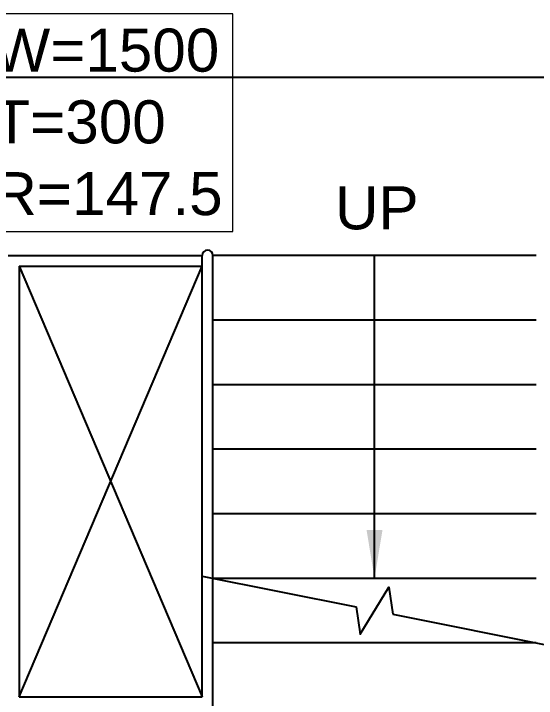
# Model space of a CAD drawing. Header units: millimetres. Extents: x 1363246 to 1691641, y -112430 to 78417.
# Drawn here: x 1383277 to 1385703, y 58278 to 61459 of the extents above; entities that cross this region are included whole.
import ezdxf

# ---------------------------------------------------------------- set-up
doc = ezdxf.new("R2010")
doc.units = ezdxf.units.MM
doc.header["$LTSCALE"] = 500
doc.header["$MEASUREMENT"] = 0
doc.linetypes.add('HIDDEN', pattern=[0.375, 0.25, -0.125])
for name, color, linetype, true_color in [('A-TAG', 7, 'Continuous', 0xef00ef), ('RAILING', 7, 'Continuous', 0xadadad), ('STAIR', 7, 'Continuous', 0x3f4f7f)]:
    doc.layers.add(name, color=color, linetype=linetype, true_color=true_color)
doc.layers.add('TEXT-COMMON AREA', color=7, linetype='Continuous', lineweight=20)
doc.layers.add('TEXT-RM NAME', color=6, linetype='Continuous')
doc.styles.add('ARIAL', font='arial.ttf')
doc.styles.get("Standard").update_dxf_attribs({"font": 'arial.ttf'})
doc.dimstyles.get("Standard").update_dxf_attribs({"dimscale": 75, "dimtxt": 2, "dimasz": 1.5, "dimexe": 1, "dimexo": 0.5, "dimgap": 0.5, "dimtad": 0, "dimdec": 0, "dimrnd": 5, "dimzin": 0, "dimdsep": 46, "dimtxsty": 'Standard', "dimblk": 'ARCHTICK', "dimcen": 1, "dimdle": 1, "dimclrd": 256, "dimclre": 256, "dimclrt": 256, "dimadec": 0, "dimazin": 0, "dimtfac": 1, "dimtdec": 0, "dimtofl": 0, "dimtmove": 2, "dimatfit": 3, "dimfxl": 0, "dimtolj": 1, "dimtzin": 0, "dimlwd": -1, "dimlwe": -1, "dimarcsym": 0})

# ---------------------------------------------------------------- blocks, each defined once
blk = doc.blocks.new('_ArchTick')
at = {"color": 0, "linetype": 'ByBlock', "const_width": 0.15}
blk.add_lwpolyline([(-0.5, -0.5), (0.5, 0.5)], dxfattribs=at)

msp = doc.modelspace()

# ---------------------------------------------------------------- linework, layer by layer
at = {"layer": 'A-TAG', "linetype": 'HIDDEN', "ltscale": 100}
msp.add_lwpolyline([(1386263, 56673.4), (1386263, 56486.5, -0.414214), (1385763, 55986.5), (1381775.2, 55986.5, -0.414214), (1381275.2, 56486.5), (1381275.2, 60664.1, -0.414214), (1381775.2, 61164.1), (1385763, 61164.1, -0.414214), (1386263, 60664.1), (1386263, 56952.7), (1387042.3, 56733.4), (1386263, 56673.4)], format="xyb", dxfattribs=at)
at = {"layer": 'RAILING'}
for p, q in [((1384152.4, 58845.1), (1384152.4, 60335.1)), ((1384202.4, 58835.1), (1384202.4, 60335.1))]:
    msp.add_line(p, q, dxfattribs=at)
msp.add_arc((1384177.4, 60335.1), 25, 0, 180, dxfattribs=at)
at = {"layer": 'STAIR', "color": 252, "linetype": 'HIDDEN', "ltscale": 100}
for p, q in [((1383252.4, 60335.1), (1384152.4, 60335.1)), ((1383302.4, 60285.1), (1383302.4, 58285.1)), ((1383302.4, 60285.1), (1384152.4, 60285.1)), ((1383302.4, 58285.1), (1384152.4, 60285.1)), ((1383302.4, 60285.1), (1384152.4, 58285.1)), ((1384152.4, 58285.1), (1384152.4, 58845.1)), ((1384202.4, 58235.1), (1384202.4, 58835.1)), ((1385702.4, 58535.1), (1384202.4, 58535.1)), ((1383302.4, 58285.1), (1384152.4, 58285.1))]:
    msp.add_line(p, q, dxfattribs=at)
at = {"layer": 'STAIR'}
for p, q in [((1385702.4, 60335.1), (1384202.4, 60335.1)), ((1385702.4, 60035.1), (1384202.4, 60035.1)), ((1385702.4, 59735.1), (1384202.4, 59735.1)), ((1385702.4, 59435.1), (1384202.4, 59435.1)), ((1385702.4, 59135.1), (1384202.4, 59135.1)), ((1385702.4, 58835.1), (1384202.4, 58835.1))]:
    msp.add_line(p, q, dxfattribs=at)
at = {"layer": 'TEXT-COMMON AREA'}
msp.add_lwpolyline([(1384294.3, 61458.9), (1383149.4, 61458.9), (1383149.4, 60446.6), (1384294.3, 60446.6)], close=True, dxfattribs=at)
at = {"layer": 'TEXT-RM NAME'}
for p, q in [((1384152.4, 58845.1), (1384866.6, 58702.3)), ((1385038.2, 58667.9), (1385817.4, 58512.1))]:
    msp.add_line(p, q, dxfattribs=at)
msp.add_lwpolyline([(1384866.6, 58702.3), (1384885.9, 58575.8), (1385018.9, 58794.4), (1385038.2, 58667.9)], dxfattribs=at)

# ---------------------------------------------------------------- texts
at = {"layer": 'TEXT-COMMON AREA', "insert": (1383183.3, 61389.7), "char_height": 200, "width": 693.176, "attachment_point": 1}
msp.add_mtext('W=1500\\PT=300\\PR=147.5', dxfattribs=at)
at = {"layer": 'TEXT-RM NAME', "style": 'ARIAL'}
msp.add_text('UP', height=200, dxfattribs=at).set_placement((1384769.1, 60456.9, 0))

# ---------------------------------------------------------------- leaders
at = {"layer": 'TEXT-RM NAME'}
msp.add_leader([(1384952.4, 58835.1), (1384952.4, 60335.1)], dimstyle='Standard', override={"dimasz": 3, "dimfxl": 75, "dimarcsym": 1}, dxfattribs=at)

doc.saveas('drawing.dxf')
